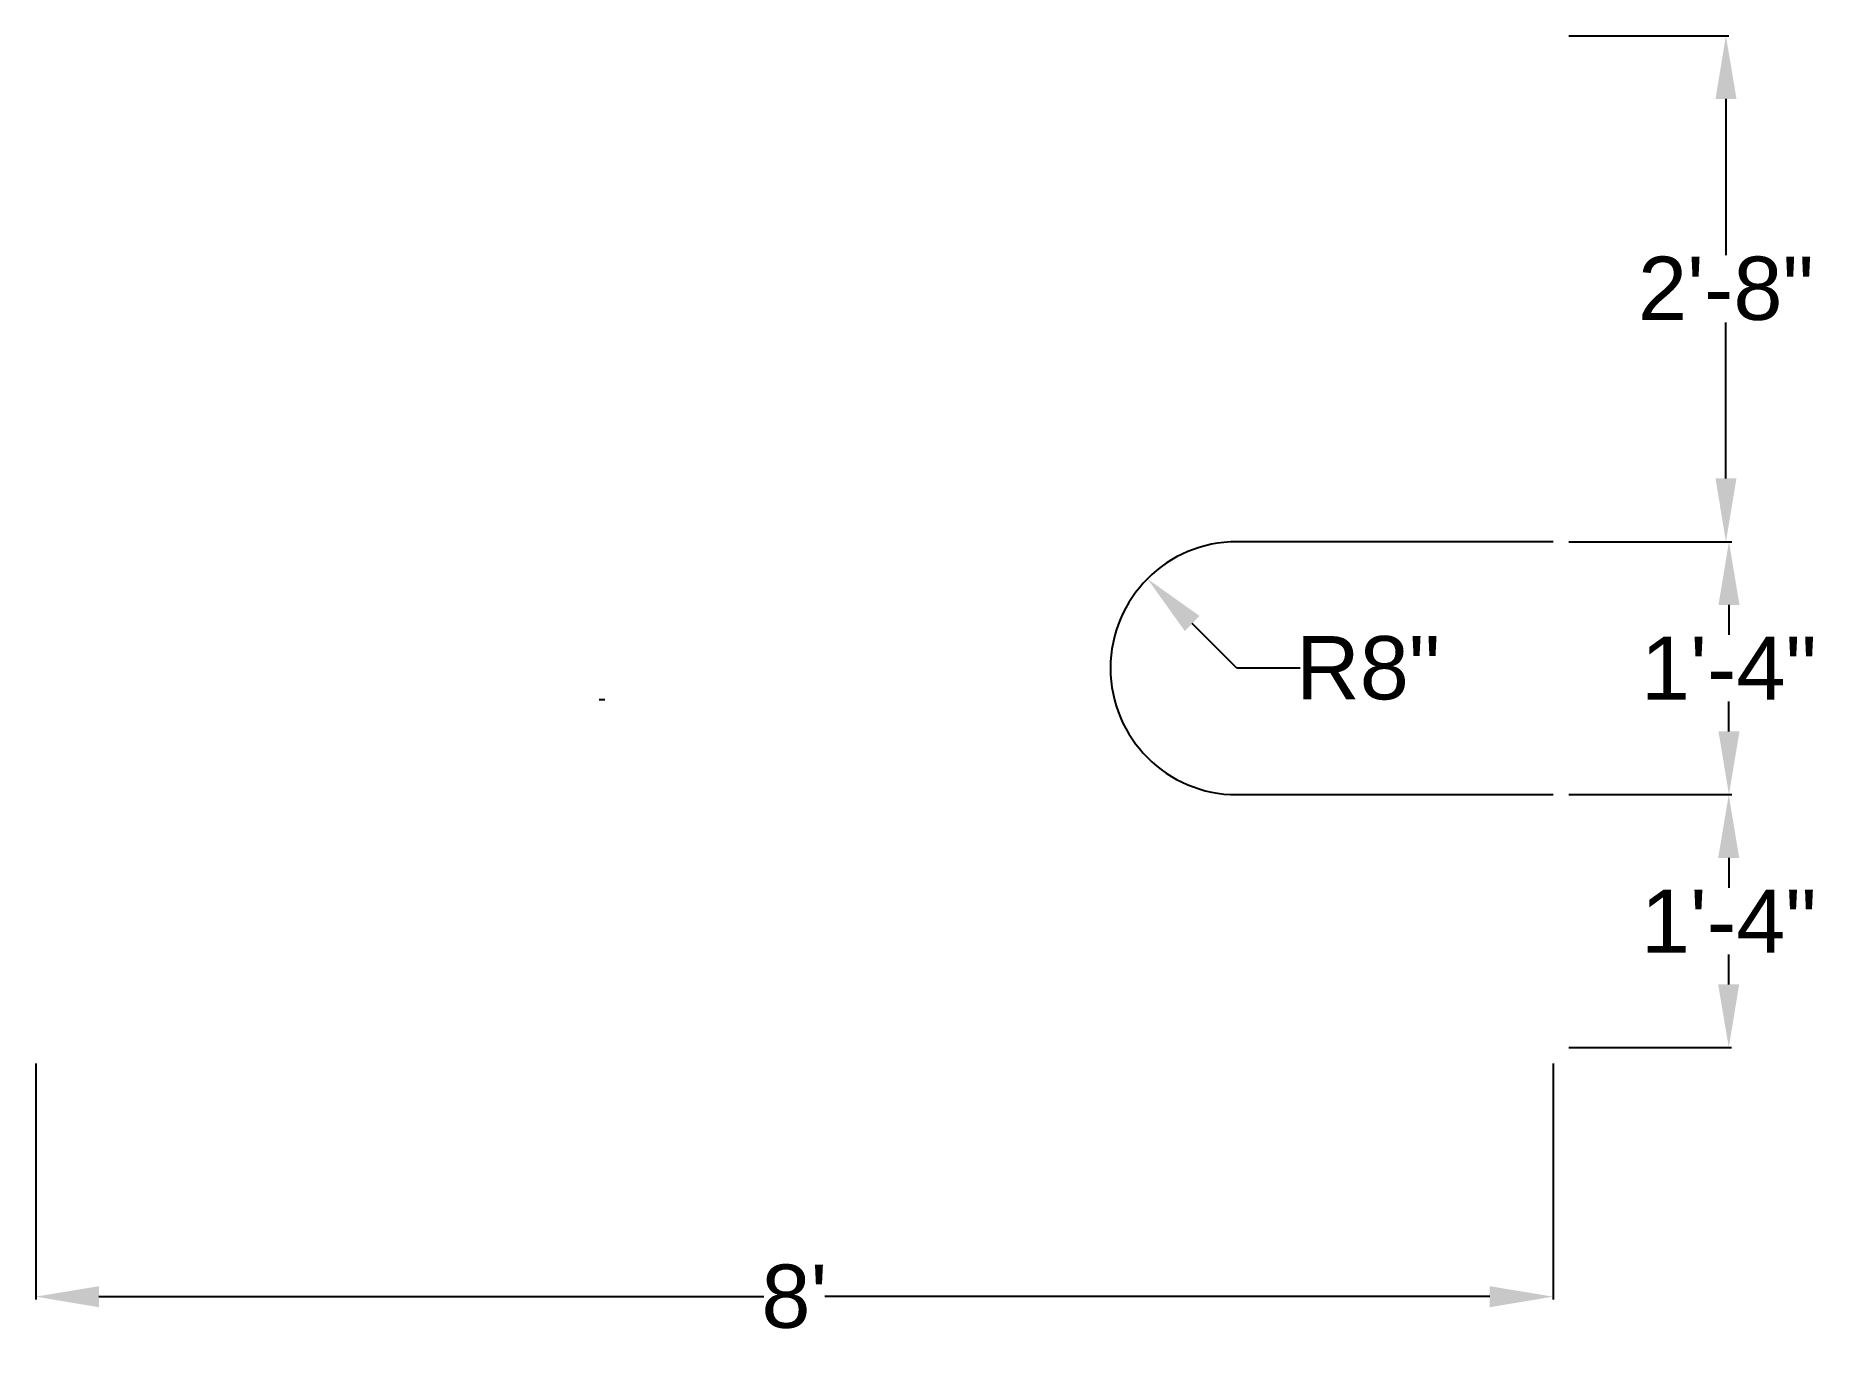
# Model space of a CAD drawing. Header units: inches. Extents: x 0 to 113, y -18 to 64.
import ezdxf
from ezdxf import colors
from ezdxf.entities.mleader import LeaderData, LeaderLine
from ezdxf.math import Vec2, Vec3

# ---------------------------------------------------------------- set-up
doc = ezdxf.new("R2010")
doc.units = ezdxf.units.IN
doc.header["$MEASUREMENT"] = 0
doc.styles.get("Standard").update_dxf_attribs({"font": 'arial.ttf'})
doc.dimstyles.new('WidgetModel', dxfattribs={"dimtxt": 4, "dimasz": 4, "dimexe": 0.18, "dimexo": 1, "dimgap": 0.09, "dimtad": 0, "dimtih": 1, "dimtoh": 1, "dimdec": 0, "dimzin": 0, "dimdsep": 46, "dimlunit": 4, "dimtxsty": 'Standard', "dimcen": 0.09, "dimadec": 0, "dimazin": 0, "dimtfac": 1, "dimtdec": 0, "dimtofl": 0, "dimtmove": 0, "dimatfit": 3, "dimfxl": 1, "dimtolj": 1, "dimtzin": 0, "dimarcsym": 0})

# ---------------------------------------------------------------- blocks, each defined once
blk = doc.blocks.new('*D35')
at = {"color": 0, "lineweight": -2, "transparency": 16777216}
for p, q in [((-0.1, -1.07), (-0.1, -16)), ((95.9, -1.07), (95.9, -16)), ((3.9, -15.82), (45.97, -15.82)), ((91.9, -15.82), (49.83, -15.82))]:
    blk.add_line(p, q, dxfattribs=at)
at = {"color": 0, "transparency": 16777216}
for points in [[(3.9, -15.16), (3.9, -16.49), (-0.1, -15.82)], [(91.9, -15.16), (91.9, -16.49), (95.9, -15.82)]]:
    blk.add_solid(points, dxfattribs=at)
at = {"layer": 'Defpoints', "color": 0, "transparency": 16777216}
for p in [(-0.1, -0.07), (95.9, -0.07), (95.9, -15.82)]:
    blk.add_point(p, dxfattribs=at)
at = {"color": 0, "transparency": 16777216, "insert": (47.9, -15.82), "char_height": 4, "attachment_point": 5}
blk.add_mtext("\\A1;8'", dxfattribs=at)
blk = doc.blocks.new('*D36')
at = {"color": 0, "lineweight": -2, "transparency": 16777216}
for p, q in [((96.9, 15.93), (107.2, 15.93)), ((107.02, 11.93), (107.02, 10.03)), ((107.02, 3.93), (107.02, 5.83)), ((96.9, -0.07), (107.2, -0.07))]:
    blk.add_line(p, q, dxfattribs=at)
at = {"color": 0, "transparency": 16777216}
for points in [[(106.35, 11.93), (107.68, 11.93), (107.02, 15.93)], [(106.35, 3.93), (107.68, 3.93), (107.02, -0.07)]]:
    blk.add_solid(points, dxfattribs=at)
at = {"layer": 'Defpoints', "color": 0, "transparency": 16777216}
for p in [(95.9, 15.93), (107.02, 15.93), (95.9, -0.07)]:
    blk.add_point(p, dxfattribs=at)
at = {"color": 0, "transparency": 16777216, "insert": (107.02, 7.93), "char_height": 4, "attachment_point": 5}
blk.add_mtext('\\A1;1\'-4"', dxfattribs=at)
blk = doc.blocks.new('*D37')
at = {"color": 0, "lineweight": -2, "transparency": 16777216}
for p, q in [((96.9, 63.93), (107.02, 63.93)), ((106.84, 59.93), (106.84, 50.06)), ((106.84, 35.93), (106.84, 45.8)), ((96.9, 31.93), (107.02, 31.93))]:
    blk.add_line(p, q, dxfattribs=at)
at = {"color": 0, "transparency": 16777216}
for points in [[(106.18, 59.93), (107.51, 59.93), (106.84, 63.93)], [(106.18, 35.93), (107.51, 35.93), (106.84, 31.93)]]:
    blk.add_solid(points, dxfattribs=at)
at = {"layer": 'Defpoints', "color": 0, "transparency": 16777216}
for p in [(95.9, 63.93), (106.84, 63.93), (95.9, 31.93)]:
    blk.add_point(p, dxfattribs=at)
at = {"color": 0, "transparency": 16777216, "insert": (106.84, 47.93), "char_height": 4, "attachment_point": 5}
blk.add_mtext('\\A1;2\'-8"', dxfattribs=at)
blk = doc.blocks.new('*D39')
at = {"color": 0, "lineweight": -2, "transparency": 16777216}
for p, q in [((75.9, 23.93), (73.07, 26.76)), ((79.9, 23.93), (75.9, 23.93))]:
    blk.add_line(p, q, dxfattribs=at)
at = {"color": 0, "transparency": 16777216}
blk.add_solid([(73.54, 27.23), (72.6, 26.28), (70.24, 29.58)], dxfattribs=at)
at = {"layer": 'Defpoints', "color": 0, "transparency": 16777216}
for p in [(70.24, 29.58), (75.9, 23.93)]:
    blk.add_point(p, dxfattribs=at)
at = {"color": 0, "transparency": 16777216, "insert": (84.2, 23.93), "char_height": 4, "attachment_point": 5}
blk.add_mtext('\\A1;R8"', dxfattribs=at)
blk = doc.blocks.new('*D46')
at = {"color": 0, "lineweight": -2, "transparency": 16777216}
for p, q in [((96.9, 31.93), (107.21, 31.93)), ((107.03, 27.93), (107.03, 26.03)), ((107.03, 19.93), (107.03, 21.83)), ((96.9, 15.93), (107.21, 15.93))]:
    blk.add_line(p, q, dxfattribs=at)
at = {"color": 0, "transparency": 16777216}
for points in [[(106.37, 27.93), (107.7, 27.93), (107.03, 31.93)], [(106.37, 19.93), (107.7, 19.93), (107.03, 15.93)]]:
    blk.add_solid(points, dxfattribs=at)
at = {"layer": 'Defpoints', "color": 0, "transparency": 16777216}
for p in [(95.9, 31.93), (95.9, 15.93), (107.03, 15.93)]:
    blk.add_point(p, dxfattribs=at)
at = {"color": 0, "transparency": 16777216, "insert": (107.03, 23.93), "char_height": 4, "attachment_point": 5}
blk.add_mtext('\\A1;1\'-4"', dxfattribs=at)

msp = doc.modelspace()

# ---------------------------------------------------------------- linework, layer by layer
at = {"elevation": 16}
msp.add_lwpolyline([(95.9, 31.93), (75.9, 31.93, 1), (75.9, 15.93), (95.9, 15.93)], format="xyb", dxfattribs=at)

# ---------------------------------------------------------------- dimensions: what is measured, and where the dimension line sits
for p1, p2, distance, picture, middle in [((95.9, 31.93), (95.9, 63.93), -10.94, '*D37', (106.84, 47.93)), ((95.9, 31.93), (95.9, 15.93), 11.13, '*D46', (107.03, 23.93)), ((95.9, -0.07), (95.9, 15.93), -11.12, '*D36', (107.02, 7.93))]:
    dim = msp.add_aligned_dim(p1=p1, p2=p2, distance=distance, dimstyle='WidgetModel')
    dim.commit()
    dim.dimension.update_dxf_attribs({"geometry": picture, "text_midpoint": middle})
dim = msp.add_radius_dim(center=(75.9, 23.93, 16), mpoint=(70.24, 29.58, 16), dimstyle='WidgetModel')
dim.commit()
dim.dimension.update_dxf_attribs({"geometry": '*D39', "text_midpoint": (84.2, 23.93, 16), "dimtype": 164})
dim = msp.add_linear_dim(base=(95.9, -15.82), p1=(-0.1, -0.07), p2=(95.9, -0.07), dimstyle='WidgetModel')
dim.commit()
dim.dimension.update_dxf_attribs({"geometry": '*D35', "text_midpoint": (47.9, -15.82)})

# ---------------------------------------------------------------- leaders
ml = msp.add_multileader_mtext('Standard')
ml.set_content('R1"', color=256)
ml.set_leader_properties()
ml.build(insert=Vec2(0, 0))
ml.multileader.update_dxf_attribs({"dogleg_length": 0.36})
ctx = ml.context
ctx.base_point, ctx.landing_gap_size, ctx.plane_origin, ctx.plane_y_axis = Vec3(26.94, 21.93, 43.84), 0.09, Vec3(35.9, 21.93, 32), Vec3(0, 0, 1)
ctx.text_align_type = 2
notes = []
notes.append((ctx, [(0, (1, 1, 0), (35.9, 21.93, 43.84), (-1, 0), 0.36, [(0, [(35.9, 21.93, 32)], 0, [])])]))
ctx.mtext.insert, ctx.mtext.alignment, ctx.mtext.flow_direction, ctx.mtext.extrusion = Vec3(35.45, 21.93, 45.84), 3, 5, Vec3(0, -1)
for ctx, leaders in notes:
    for number, flags, end, landing, length, lines in leaders:
        leader = LeaderData()
        leader.index, (leader.has_last_leader_line, leader.has_dogleg_vector, leader.attachment_direction) = number, flags
        leader.last_leader_point, leader.dogleg_vector, leader.dogleg_length = Vec3(end), Vec3(landing), length
        for number, points, colour, breaks in lines:
            line = LeaderLine()
            line.index, line.vertices, line.color, line.breaks = number, Vec3.list(points), colors.encode_raw_color(colour), breaks
            leader.lines.append(line)
        ctx.leaders.append(leader)

doc.saveas('drawing.dxf')
